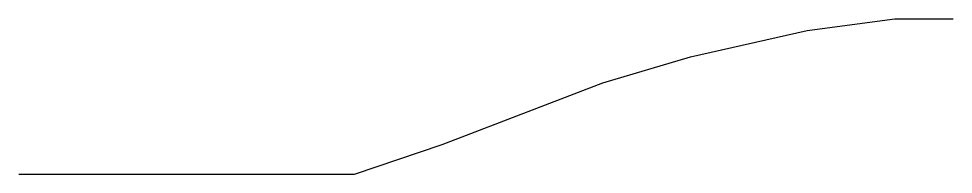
# Model space of a CAD drawing. Header units: metres. Extents: x 20 to 84, y 27.8 to 38.4.
import ezdxf

# ---------------------------------------------------------------- set-up
doc = ezdxf.new("R2010")
doc.units = ezdxf.units.M

msp = doc.modelspace()

# ---------------------------------------------------------------- linework, layer by layer
msp.add_lwpolyline([(20, 27.75), (43, 27.75), (49, 29.8), (60, 34), (66, 35.8), (74, 37.6), (80, 38.4), (84, 38.4)])

doc.saveas('drawing.dxf')
